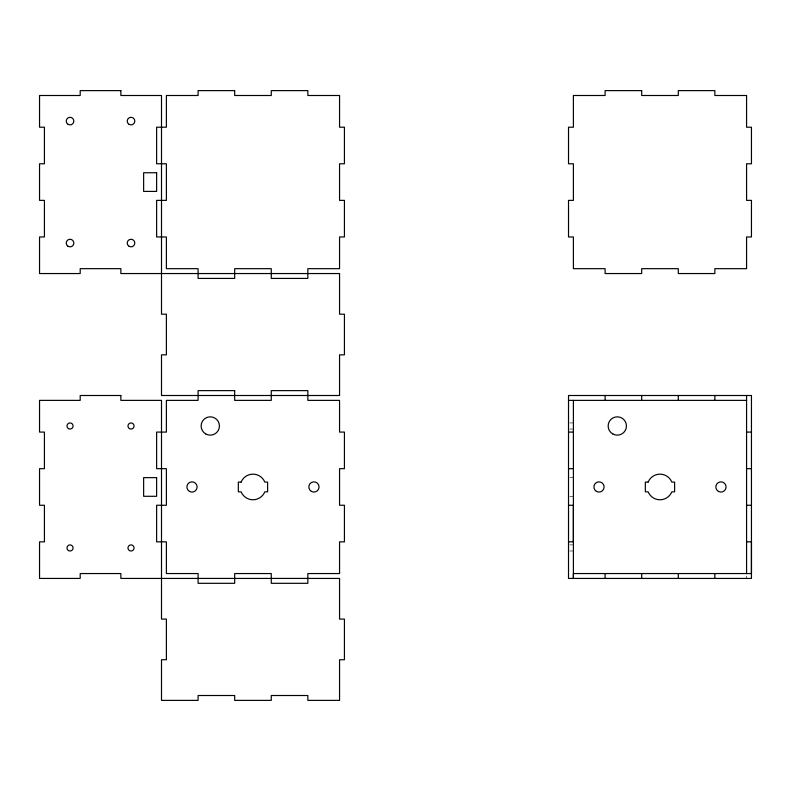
<?xml version="1.0" encoding="UTF-8"?>
<svg xmlns="http://www.w3.org/2000/svg" width="791" height="791" viewBox="0 0 791 791"><rect width="100%" height="100%" fill="white"/><g stroke="black" fill="none" stroke-linecap="round" stroke-linejoin="round"><path stroke-width="0.59" stroke-dasharray="3.96 2.97" d="M569.738 422.938L573.396 422.938M569.738 429.038L573.396 429.038M569.738 477.635L573.396 477.635M569.738 496.293L573.396 496.293M569.738 544.89L573.396 544.89M569.738 550.991L573.396 550.991M746.575 575.996L746.575 578.429"/><path stroke-width="1.19" d="M568.521 400.375L746.575 400.375M568.521 432.084L573.396 432.084M746.575 432.084L751.45 432.084M568.521 468.677L573.396 468.677M746.575 468.668L751.45 468.668M568.521 505.261L573.396 505.261L573.396 541.845L568.521 541.845M746.575 505.261L751.45 505.261M746.575 541.845L751.45 541.845L751.45 573.554L573.396 573.554L573.396 578.429L573.396 400.375M746.575 395.5L746.575 573.554M714.866 395.5L714.866 400.375M714.866 573.554L714.866 578.429M678.283 395.5L678.283 400.375M678.283 573.554L678.283 578.429M641.689 395.5L641.689 400.375M641.689 573.554L641.689 578.429M605.105 395.5L605.105 400.375M605.105 573.554L605.105 578.429M120.855 90.619L80.198 90.619L80.198 95.493L39.55 95.493L39.55 127.203L44.425 127.203L44.425 163.786L39.55 163.786L39.55 200.37L44.425 200.37L44.425 236.964L39.55 236.964L39.55 273.548L80.198 273.548L80.198 268.663L120.855 268.663L120.855 273.548L339.557 273.548L339.557 314.195L344.431 314.195L344.431 354.852L339.557 354.852L339.557 395.5L161.502 395.5L161.502 354.852L166.387 354.852L166.387 314.195L161.502 314.195L161.502 95.493L120.855 95.493L120.855 90.619M234.68 90.619L198.086 90.619L198.086 95.493L166.387 95.493L166.387 127.203L156.628 127.203L156.628 163.786L166.387 163.786L166.387 200.37L156.628 200.37L156.628 236.964L166.387 236.964L166.387 268.673L198.086 268.673L198.086 278.422L234.68 278.422L234.68 268.673L271.264 268.673L271.264 278.422L307.847 278.422L307.847 268.673L339.557 268.673L339.557 236.964L344.431 236.964L344.431 200.37L339.557 200.37L339.557 163.786L344.431 163.786L344.431 127.203L339.557 127.203L339.557 95.493L307.847 95.493L307.847 90.619L271.264 90.619L271.264 95.493L234.68 95.493L234.68 90.619M641.689 90.619L605.105 90.619L605.105 95.493L573.396 95.493L573.396 127.203L568.521 127.203L568.521 163.786L573.396 163.786L573.396 200.37L568.521 200.37L568.521 236.964L573.396 236.964L573.396 268.673L605.105 268.673L605.105 273.548L641.689 273.548L641.689 268.673L678.283 268.673L678.283 273.548L714.866 273.548L714.866 268.673L746.575 268.673L746.575 236.964L751.45 236.964L751.45 200.37L746.575 200.37L746.575 163.786L751.45 163.786L751.45 127.203L746.575 127.203L746.575 95.493L714.866 95.493L714.866 90.619L678.283 90.619L678.283 95.493L641.689 95.493L641.689 90.619M156.628 172.754L143.636 172.754L143.636 191.412L156.628 191.412L156.628 172.754M234.68 390.625L198.086 390.625L198.086 400.375L166.387 400.375L166.387 432.084L156.628 432.084L156.628 468.677L166.387 468.668L166.387 505.261L156.628 505.261L156.628 541.845L166.387 541.845L166.387 573.554L198.086 573.554L198.086 583.313L234.68 583.313L234.68 573.554L271.264 573.554L271.264 583.313L307.847 583.313L307.847 573.554L339.557 573.554L339.557 541.845L344.431 541.845L344.431 505.261L339.557 505.261L339.557 468.668L344.431 468.668L344.431 432.084L339.557 432.084L339.557 400.375L307.847 400.375L307.847 390.625L271.264 390.625L271.264 400.375L234.68 400.375L234.68 390.625M120.855 395.5L80.198 395.5L80.198 400.375L39.55 400.375L39.55 432.084L44.425 432.084L44.425 468.677L39.55 468.677L39.55 505.261L44.425 505.261L44.425 541.845L39.55 541.845L39.55 578.429L80.198 578.429L80.198 573.554L120.855 573.554L120.855 578.429L339.557 578.429L339.557 619.086L344.431 619.086L344.431 659.734L339.557 659.734L339.557 700.381L307.847 700.381L307.847 695.507L271.264 695.507L271.264 700.381L234.68 700.381L234.68 695.507L198.086 695.507L198.086 700.381L161.502 700.381L161.502 659.734L166.387 659.734L166.387 619.086L161.502 619.086L161.502 400.375L120.855 400.375L120.855 395.5M751.45 395.5L568.521 395.5L568.521 578.429L751.45 578.429L751.45 395.5M156.628 477.635L143.636 477.635L143.636 496.293L156.628 496.293L156.628 477.635M241.126 482.085L238.338 482.085L238.338 491.844L241.126 491.844A12.804 12.804 0 0 0 264.807 491.844L267.605 491.844L267.605 482.085L264.807 482.085A12.804 12.804 0 0 0 241.126 482.085M648.145 482.085L645.347 482.085L645.347 491.844L648.145 491.844A12.804 12.804 0 0 0 671.826 491.844L674.614 491.844L674.614 482.085L671.826 482.085A12.804 12.804 0 0 0 648.145 482.085M612.728 433.913A9.146 9.146 0 0 0 626.442 425.993A9.146 9.146 0 0 0 612.728 418.063A9.146 9.146 0 0 0 612.728 433.913M718.396 491.399A5.122 5.122 0 0 0 726.079 486.969A5.122 5.122 0 0 0 718.396 482.53A5.122 5.122 0 0 0 718.396 491.399M596.444 491.399A5.122 5.122 0 0 0 604.126 486.969A5.122 5.122 0 0 0 596.444 482.53A5.122 5.122 0 0 0 596.444 491.399M68.145 124.375A3.777 3.777 0 0 0 73.82 121.102A3.777 3.777 0 0 0 68.145 117.829A3.777 3.777 0 0 0 68.145 124.375M67.917 246.189A3.777 3.777 0 0 0 73.81 243.331A3.777 3.777 0 0 0 68.382 239.653A3.777 3.777 0 0 0 67.917 246.189M129.121 246.327A3.777 3.777 0 0 0 134.796 243.055A3.777 3.777 0 0 0 129.121 239.782A3.777 3.777 0 0 0 129.121 246.327M129.121 124.375A3.777 3.777 0 0 0 134.796 121.102A3.777 3.777 0 0 0 129.121 117.829A3.777 3.777 0 0 0 129.121 124.375M68.51 428.633A3.045 3.045 0 0 0 73.088 425.993A3.045 3.045 0 0 0 68.51 423.353A3.045 3.045 0 0 0 68.51 428.633M129.487 428.633A3.045 3.045 0 0 0 134.065 425.993A3.045 3.045 0 0 0 129.487 423.353A3.045 3.045 0 0 0 129.487 428.633M129.487 550.585A3.045 3.045 0 0 0 134.065 547.945A3.045 3.045 0 0 0 129.487 545.306A3.045 3.045 0 0 0 129.487 550.585M68.51 550.585A3.045 3.045 0 0 0 73.088 547.945A3.045 3.045 0 0 0 68.51 545.306A3.045 3.045 0 0 0 68.51 550.585M189.435 491.399A5.122 5.122 0 0 0 197.117 486.969A5.122 5.122 0 0 0 189.435 482.53A5.122 5.122 0 0 0 189.435 491.399M311.387 491.399A5.122 5.122 0 0 0 319.07 486.969A5.122 5.122 0 0 0 311.387 482.53A5.122 5.122 0 0 0 311.387 491.399M205.709 433.913A9.146 9.146 0 0 0 219.433 425.993A9.146 9.146 0 0 0 205.709 418.063A9.146 9.146 0 0 0 205.709 433.913"/></g></svg>
